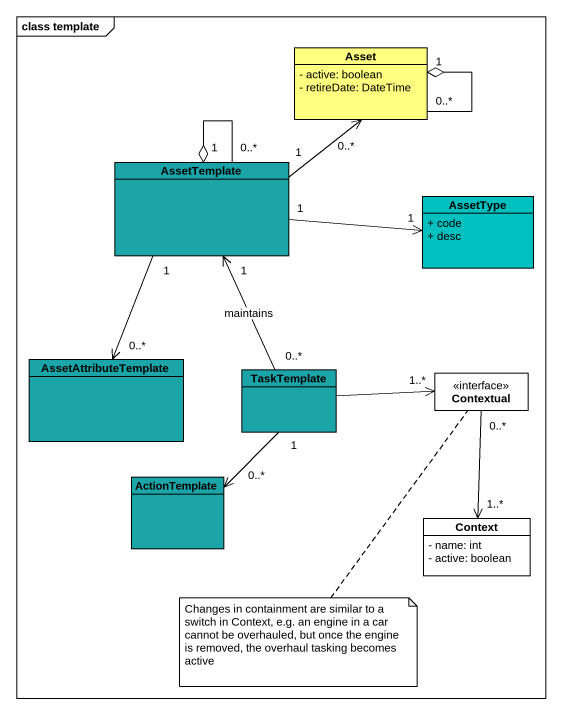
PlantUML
@startuml
mainframe class template
hide circle
hide empty members
skinparam classAttributeIconSize 0
class Asset #FFFF80 {
  - active: boolean
  - retireDate: DateTime
}
class AssetTemplate #1CA5A8
class AssetType #00C0C0 {
  + code
  + desc
}
class AssetAttributeTemplate #1CA5A8
class TaskTemplate #1CA5A8
class Contextual <<interface>>
class ActionTemplate #1CA5A8
class Context {
  - name: int
  - active: boolean
}
Asset "0..*" --o "1" Asset
AssetTemplate "1" -up-> "0..*" Asset
AssetTemplate "0..*" --o "1" AssetTemplate
AssetTemplate "1" -right-> "1" AssetType
AssetTemplate "1" --> "0..*" AssetAttributeTemplate
AssetTemplate "1" <-- "0..*" TaskTemplate : maintains
TaskTemplate -right-> "1..*" Contextual
TaskTemplate "1" --> "0..*" ActionTemplate
Contextual "0..*" --> "1..*" Context
note bottom of Contextual : Changes in containment are similar to a switch in Context, e.g. an engine in a car cannot be overhauled, but once the engine is removed, the overhaul tasking becomes active
@enduml
